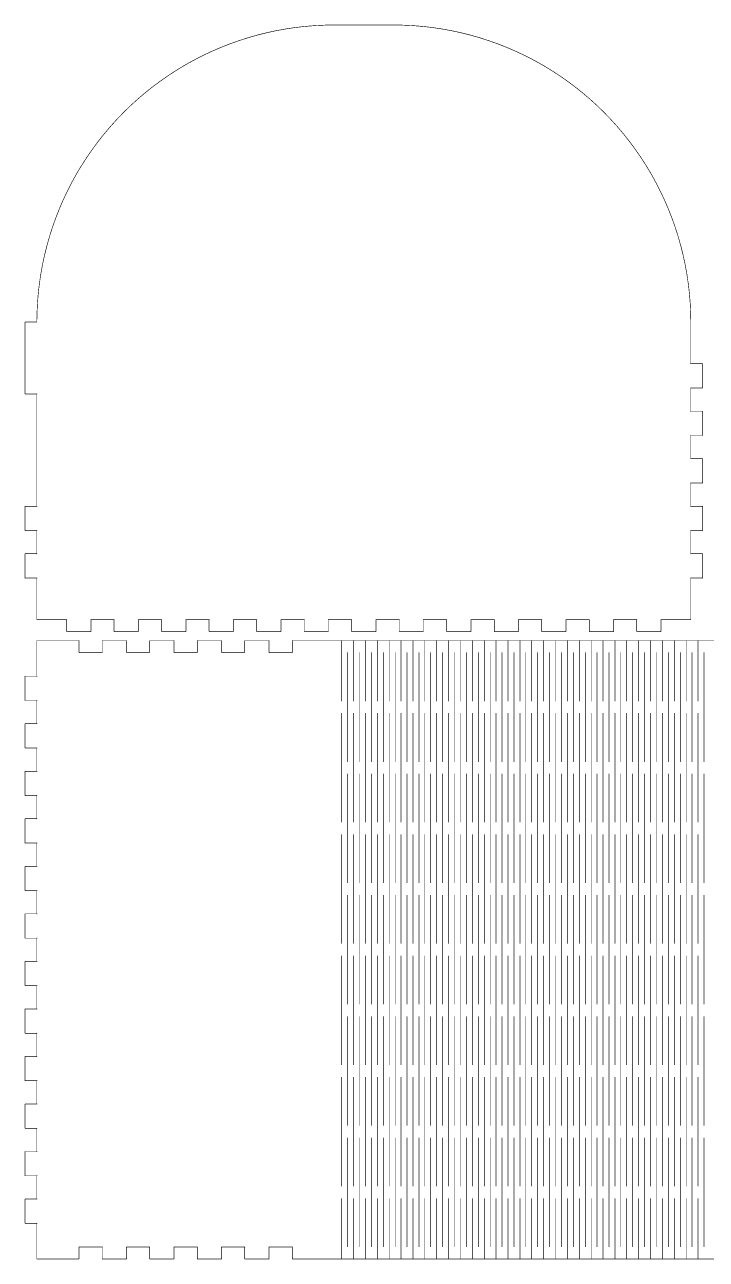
# Model space of a CAD drawing. Extents: x 10 to 727, y 10 to 426.
# Drawn here: x 9.9 to 239.4, y 10.9 to 426.5 of the extents above; entities that cross this region are included whole.
import ezdxf

# ---------------------------------------------------------------- set-up
doc = ezdxf.new("R2010")
doc.units = 0
doc.layers.get('0').update_dxf_attribs({"linetype": 'CONTINUOUS'})

msp = doc.modelspace()

# ---------------------------------------------------------------- linework, layer by layer
at = {"color": 0, "const_width": 0.2}
msp.add_lwpolyline([(14.1001, 226.199), (23.9999, 226.199), (24.0096, 226.199), (24.0412, 226.215), (24.0371, 226.238), (24.0137, 226.242), (23.9999, 226.211), (23.9999, 226.199), (23.9999, 222.3), (23.9999, 222.283), (24.0289, 222.229), (24.0826, 222.2), (24.1005, 222.2), (32.1, 222.2), (32.1166, 222.2), (32.1703, 222.229), (32.2006, 222.283), (32.2006, 222.3), (32.2006, 226.199), (32.2006, 226.211), (32.1855, 226.242), (32.162, 226.238), (32.1579, 226.215), (32.1896, 226.199), (32.2006, 226.199), (40.0004, 226.199), (40.0099, 226.199), (40.0417, 226.215), (40.0375, 226.238), (40.0142, 226.242), (40.0004, 226.211), (40.0004, 226.199), (40.0004, 222.3), (40.0004, 222.283), (40.0293, 222.229), (40.0816, 222.2), (40.0995, 222.2), (48.1005, 222.2), (48.1171, 222.2), (48.1707, 222.229), (48.1997, 222.283), (48.1997, 222.3), (48.1997, 226.199), (48.1997, 226.211), (48.1845, 226.242), (48.1623, 226.238), (48.157, 226.215), (48.1887, 226.199), (48.1997, 226.199), (55.9992, 226.199), (56.0091, 226.199), (56.0405, 226.215), (56.0366, 226.238), (56.013, 226.242), (55.9992, 226.211), (55.9992, 226.199), (55.9992, 222.3), (55.9992, 222.283), (56.0282, 222.229), (56.0821, 222.2), (56.0998, 222.2), (64.0994, 222.2), (64.116, 222.2), (64.1696, 222.229), (64.1999, 222.283), (64.1999, 222.3), (64.1999, 226.199), (64.1999, 226.211), (64.1847, 226.242), (64.1615, 226.238), (64.1572, 226.215), (64.189, 226.199), (64.1999, 226.199), (71.9998, 226.199), (72.0094, 226.199), (72.0411, 226.215), (72.0369, 226.238), (72.0136, 226.242), (71.9998, 226.211), (71.9998, 226.199), (71.9998, 222.3), (71.9998, 222.283), (72.0288, 222.229), (72.0824, 222.2), (72.1004, 222.2), (80.1, 222.2), (80.1165, 222.2), (80.1702, 222.229), (80.2005, 222.283), (80.2005, 222.3), (80.2005, 226.199), (80.2005, 226.211), (80.1853, 226.242), (80.1617, 226.238), (80.1578, 226.215), (80.1896, 226.199), (80.2005, 226.199), (88.0001, 226.199), (88.0099, 226.199), (88.0413, 226.215), (88.0375, 226.238), (88.0138, 226.242), (88.0001, 226.211), (88.0001, 226.199), (88.0001, 222.3), (88.0001, 222.283), (88.029, 222.229), (88.0816, 222.2), (88.0992, 222.2), (96.1002, 222.2), (96.1168, 222.2), (96.1704, 222.229), (96.1993, 222.283), (96.1993, 222.3), (96.1993, 226.199), (96.1993, 226.211), (96.1842, 226.242), (96.1623, 226.238), (96.1566, 226.215), (96.1884, 226.199), (96.1993, 226.199), (104.001, 226.199), (104.01, 226.199), (104.042, 226.215), (104.038, 226.238), (104.014, 226.242), (104.001, 226.211), (104.001, 226.199), (104.001, 222.3), (104.001, 222.283), (104.03, 222.229), (104.082, 222.2), (104.1, 222.2), (112.101, 222.2), (112.117, 222.2), (112.171, 222.229), (112.2, 222.283), (112.2, 222.3), (112.2, 226.199), (112.2, 226.211), (112.185, 226.242), (112.163, 226.238), (112.157, 226.215), (112.189, 226.199), (112.2, 226.199), (119.999, 226.199), (120.009, 226.199), (120.041, 226.215), (120.037, 226.238), (120.013, 226.242), (119.999, 226.211), (119.999, 226.199), (119.999, 222.3), (119.999, 222.283), (120.028, 222.229), (120.082, 222.2), (120.1, 222.2), (128.1, 222.2), (128.116, 222.2), (128.17, 222.229), (128.2, 222.283), (128.2, 222.3), (128.2, 226.199), (128.2, 226.211), (128.185, 226.242), (128.162, 226.238), (128.157, 226.215), (128.189, 226.199), (128.2, 226.199), (136, 226.199), (136.01, 226.199), (136.041, 226.215), (136.037, 226.238), (136.014, 226.242), (136, 226.211), (136, 226.199), (136, 222.3), (136, 222.283), (136.029, 222.229), (136.083, 222.2), (136.101, 222.2), (144.1, 222.2), (144.117, 222.2), (144.17, 222.229), (144.201, 222.283), (144.201, 222.3), (144.201, 226.199), (144.201, 226.211), (144.186, 226.242), (144.162, 226.238), (144.158, 226.215), (144.19, 226.199), (144.201, 226.199), (152, 226.199), (152.01, 226.199), (152.042, 226.215), (152.038, 226.238), (152.014, 226.242), (152, 226.211), (152, 226.199), (152, 222.3), (152, 222.283), (152.029, 222.229), (152.082, 222.2), (152.099, 222.2), (160.1, 222.2), (160.117, 222.2), (160.171, 222.229), (160.2, 222.283), (160.2, 222.3), (160.2, 226.199), (160.2, 226.211), (160.184, 226.242), (160.163, 226.238), (160.157, 226.215), (160.189, 226.199), (160.2, 226.199), (167.999, 226.199), (168.009, 226.199), (168.041, 226.215), (168.037, 226.238), (168.013, 226.242), (167.999, 226.211), (167.999, 226.199), (167.999, 222.3), (167.999, 222.283), (168.028, 222.229), (168.082, 222.2), (168.1, 222.2), (176.1, 222.2), (176.116, 222.2), (176.17, 222.229), (176.2, 222.283), (176.2, 222.3), (176.2, 226.199), (176.2, 226.211), (176.185, 226.242), (176.161, 226.238), (176.157, 226.215), (176.189, 226.199), (176.2, 226.199), (184, 226.199), (184.01, 226.199), (184.041, 226.215), (184.037, 226.238), (184.013, 226.242), (184, 226.211), (184, 226.199), (184, 222.3), (184, 222.283), (184.029, 222.229), (184.083, 222.2), (184.1, 222.2), (192.1, 222.2), (192.116, 222.2), (192.17, 222.229), (192.2, 222.283), (192.2, 222.3), (192.2, 226.199), (192.2, 226.211), (192.185, 226.242), (192.162, 226.238), (192.158, 226.215), (192.189, 226.199), (192.2, 226.199), (200, 226.199), (200.01, 226.199), (200.042, 226.215), (200.037, 226.238), (200.014, 226.242), (200, 226.211), (200, 226.199), (200, 222.3), (200, 222.283), (200.029, 222.229), (200.083, 222.2), (200.101, 222.2), (208.1, 222.2), (208.117, 222.2), (208.171, 222.229), (208.2, 222.283), (208.2, 222.3), (208.2, 226.199), (208.2, 226.211), (208.184, 226.242), (208.162, 226.238), (208.157, 226.215), (208.189, 226.199), (208.2, 226.199), (215.999, 226.199), (216.009, 226.199), (216.04, 226.215), (216.037, 226.238), (216.013, 226.242), (215.999, 226.211), (215.999, 226.199), (215.999, 222.3), (215.999, 222.283), (216.028, 222.229), (216.082, 222.2), (216.1, 222.2), (224.099, 222.2), (224.116, 222.2), (224.169, 222.229), (224.2, 222.283), (224.2, 222.3), (224.2, 226.199), (224.2, 226.211), (224.185, 226.242), (224.161, 226.238), (224.157, 226.215), (224.189, 226.199), (224.2, 226.199), (234.1, 226.199), (234.116, 226.199), (234.17, 226.23), (234.2, 226.284), (234.2, 226.3), (234.2, 240.2), (234.2, 240.211), (234.185, 240.243), (234.162, 240.237), (234.158, 240.216), (234.189, 240.2), (234.2, 240.2), (238.1, 240.2), (238.117, 240.2), (238.171, 240.229), (238.201, 240.283), (238.201, 240.3), (238.201, 248.301), (238.201, 248.319), (238.171, 248.371), (238.117, 248.4), (238.1, 248.4), (234.2, 248.4), (234.189, 248.4), (234.158, 248.386), (234.162, 248.363), (234.185, 248.358), (234.2, 248.39), (234.2, 248.4), (234.2, 256.199), (234.2, 256.211), (234.185, 256.242), (234.162, 256.238), (234.158, 256.214), (234.189, 256.199), (234.2, 256.199), (238.1, 256.199), (238.117, 256.199), (238.171, 256.23), (238.201, 256.284), (238.201, 256.3), (238.201, 264.299), (238.201, 264.317), (238.171, 264.371), (238.117, 264.4), (238.1, 264.4), (234.2, 264.4), (234.189, 264.4), (234.158, 264.386), (234.162, 264.363), (234.185, 264.359), (234.2, 264.39), (234.2, 264.4), (234.2, 272.2), (234.2, 272.211), (234.185, 272.242), (234.162, 272.238), (234.158, 272.215), (234.189, 272.2), (234.2, 272.2), (238.1, 272.2), (238.117, 272.2), (238.171, 272.23), (238.201, 272.284), (238.201, 272.3), (238.201, 280.3), (238.201, 280.318), (238.171, 280.372), (238.117, 280.4), (238.1, 280.4), (234.2, 280.4), (234.189, 280.4), (234.158, 280.387), (234.162, 280.363), (234.185, 280.359), (234.2, 280.391), (234.2, 280.4), (234.2, 288.2), (234.2, 288.211), (234.185, 288.243), (234.162, 288.237), (234.158, 288.215), (234.189, 288.2), (234.2, 288.2), (238.1, 288.2), (238.117, 288.2), (238.171, 288.229), (238.201, 288.283), (238.201, 288.3), (238.201, 296.3), (238.201, 296.318), (238.171, 296.37), (238.117, 296.4), (238.1, 296.4), (234.2, 296.4), (234.189, 296.4), (234.158, 296.386), (234.162, 296.362), (234.185, 296.358), (234.2, 296.39), (234.2, 296.4), (234.2, 304.201), (234.2, 304.212), (234.185, 304.243), (234.162, 304.238), (234.158, 304.216), (234.189, 304.201), (234.2, 304.201), (238.1, 304.201), (238.117, 304.201), (238.171, 304.23), (238.201, 304.283), (238.201, 304.3), (238.201, 312.301), (238.201, 312.319), (238.171, 312.371), (238.117, 312.4), (238.1, 312.4), (234.2, 312.4), (234.189, 312.4), (234.158, 312.386), (234.162, 312.363), (234.185, 312.359), (234.2, 312.39), (234.2, 312.4), (234.2, 326.3), (234.2, 327.123), (234.145, 329.591), (233.984, 332.872), (233.715, 336.141), (233.339, 339.394), (232.858, 342.63), (232.272, 345.846), (231.582, 349.04), (230.788, 352.209), (229.891, 355.35), (228.892, 358.461), (227.792, 361.541), (226.591, 364.582), (225.288, 367.587), (223.887, 370.551), (222.387, 373.475), (221.2, 375.638), (220.789, 376.35), (220.377, 377.063), (219.096, 379.173), (217.315, 381.935), (215.448, 384.63), (213.497, 387.262), (211.463, 389.823), (209.348, 392.314), (207.152, 394.734), (204.881, 397.083), (202.533, 399.355), (200.113, 401.549), (197.62, 403.666), (195.059, 405.698), (192.428, 407.649), (189.732, 409.519), (186.972, 411.297), (184.861, 412.581), (184.15, 412.99), (183.437, 413.403), (181.273, 414.588), (178.35, 416.087), (175.386, 417.491), (172.38, 418.793), (169.338, 419.993), (166.259, 421.093), (163.147, 422.092), (160.007, 422.991), (156.839, 423.785), (153.644, 424.473), (150.428, 425.058), (147.192, 425.542), (143.939, 425.916), (140.67, 426.184), (137.389, 426.346), (134.921, 426.399), (134.1, 426.399), (114.1, 426.399), (113.278, 426.399), (110.809, 426.346), (107.528, 426.184), (104.26, 425.916), (101.006, 425.542), (97.7706, 425.058), (94.554, 424.473), (91.3599, 423.785), (88.1916, 422.991), (85.0512, 422.092), (81.9397, 421.093), (78.861, 419.993), (75.8183, 418.793), (72.8126, 417.491), (69.8486, 416.087), (66.9258, 414.588), (64.7608, 413.403), (64.05, 412.99), (63.3374, 412.581), (61.2263, 411.297), (58.4659, 409.519), (55.7706, 407.649), (53.14, 405.698), (50.5781, 403.666), (48.0868, 401.549), (45.6653, 399.355), (43.3186, 397.083), (41.0464, 394.734), (38.8525, 392.314), (36.7358, 389.823), (34.7018, 387.262), (32.7504, 384.63), (30.8832, 381.935), (29.1028, 379.173), (27.8212, 377.063), (27.4106, 376.35), (26.9985, 375.638), (25.812, 373.475), (24.3114, 370.551), (22.9099, 367.587), (21.6076, 364.582), (20.406, 361.541), (19.3063, 358.461), (18.3072, 355.35), (17.4101, 352.209), (16.6164, 349.04), (15.926, 345.846), (15.3403, 342.63), (14.8594, 339.394), (14.4832, 336.141), (14.2145, 332.872), (14.0532, 329.591), (13.9995, 327.123), (13.9995, 326.3), (13.9995, 326.318), (14.0284, 326.371), (14.0822, 326.4), (14.1001, 326.4), (10.0996, 326.4), (10.0817, 326.4), (10.0294, 326.371), (10.0004, 326.318), (10.0004, 326.3), (10.0004, 302.3), (10.0004, 302.284), (10.0294, 302.23), (10.0817, 302.2), (10.0996, 302.2), (13.9995, 302.2), (14.0091, 302.2), (14.0408, 302.215), (14.0367, 302.238), (14.0133, 302.242), (13.9995, 302.211), (13.9995, 302.2), (13.9995, 278.3), (13.9995, 264.4), (13.9995, 264.39), (14.0133, 264.359), (14.0367, 264.363), (14.0408, 264.386), (14.0091, 264.4), (13.9995, 264.4), (10.0996, 264.4), (10.0817, 264.4), (10.0294, 264.371), (10.0004, 264.317), (10.0004, 264.299), (10.0004, 256.3), (10.0004, 256.284), (10.0294, 256.23), (10.0817, 256.199), (10.0996, 256.199), (13.9995, 256.199), (14.0091, 256.199), (14.0408, 256.214), (14.0367, 256.238), (14.0133, 256.242), (13.9995, 256.211), (13.9995, 256.199), (13.9995, 248.4), (13.9995, 248.39), (14.0133, 248.358), (14.0367, 248.363), (14.0408, 248.386), (14.0091, 248.4), (13.9995, 248.4), (10.0996, 248.4), (10.0817, 248.4), (10.0294, 248.371), (10.0004, 248.319), (10.0004, 248.301), (10.0004, 240.3), (10.0004, 240.283), (10.0294, 240.229), (10.0817, 240.2), (10.0996, 240.2), (13.9995, 240.2), (14.0091, 240.2), (14.0408, 240.216), (14.0367, 240.237), (14.0133, 240.243), (13.9995, 240.211), (13.9995, 240.2), (13.9995, 226.3), (13.9995, 226.284), (14.0284, 226.23), (14.0822, 226.199), (14.1001, 226.199)], close=True, dxfattribs=at)
for points in [[(271.18, 219.2), (114.1, 219.2), (100.099, 219.2), (100.081, 219.2), (100.029, 219.171), (100, 219.118), (100, 219.1), (100, 215.2), (100, 215.19), (100.014, 215.158), (100.037, 215.163), (100.041, 215.186), (100.01, 215.2), (100, 215.2), (92.2002, 215.2), (92.1893, 215.2), (92.1576, 215.186), (92.1618, 215.163), (92.1854, 215.158), (92.2002, 215.19), (92.2002, 215.2), (92.2002, 219.1), (92.2002, 219.118), (92.1702, 219.171), (92.1163, 219.2), (92.0997, 219.2), (84.1005, 219.2), (84.0825, 219.2), (84.0285, 219.171), (83.9996, 219.118), (83.9996, 219.1), (83.9996, 215.2), (83.9996, 215.19), (84.0133, 215.158), (84.037, 215.163), (84.0412, 215.186), (84.0094, 215.2), (83.9996, 215.2), (76.2, 215.2), (76.1891, 215.2), (76.1573, 215.186), (76.163, 215.163), (76.1848, 215.158), (76.2, 215.19), (76.2, 215.2), (76.2, 219.1), (76.2, 219.118), (76.1697, 219.171), (76.1175, 219.2), (76.1009, 219.2), (68.0999, 219.2), (68.0819, 219.2), (68.0297, 219.171), (68.0007, 219.118), (68.0007, 219.1), (68.0007, 215.2), (68.0007, 215.19), (68.0145, 215.158), (68.0378, 215.163), (68.042, 215.186), (68.0103, 215.2), (68.0007, 215.2), (60.1998, 215.2), (60.1885, 215.2), (60.1567, 215.186), (60.1624, 215.163), (60.1846, 215.158), (60.1998, 215.19), (60.1998, 215.2), (60.1998, 219.1), (60.1998, 219.118), (60.1708, 219.171), (60.1169, 219.2), (60.1003, 219.2), (52.0996, 219.2), (52.0816, 219.2), (52.0291, 219.171), (52.0001, 219.118), (52.0001, 219.1), (52.0001, 215.2), (52.0001, 215.19), (52.0139, 215.158), (52.0375, 215.163), (52.0418, 215.186), (52.01, 215.2), (52.0001, 215.2), (44.1992, 215.2), (44.1882, 215.2), (44.1565, 215.186), (44.1621, 215.163), (44.184, 215.158), (44.1992, 215.19), (44.1992, 215.2), (44.1992, 219.1), (44.1992, 219.118), (44.1702, 219.171), (44.1166, 219.2), (44.1, 219.2), (36.1005, 219.2), (36.0825, 219.2), (36.0288, 219.171), (35.9999, 219.118), (35.9999, 219.1), (35.9999, 215.2), (35.9999, 215.19), (36.0137, 215.158), (36.037, 215.163), (36.0412, 215.186), (36.0094, 215.2), (35.9999, 215.2), (28.2002, 215.2), (28.1892, 215.2), (28.1575, 215.186), (28.1616, 215.163), (28.185, 215.158), (28.2002, 215.19), (28.2002, 215.2), (28.2002, 219.1), (28.2002, 219.118), (28.1699, 219.171), (28.1161, 219.2), (28.0996, 219.2), (14.1001, 219.2), (14.0822, 219.2), (14.0284, 219.171), (13.9995, 219.118), (13.9995, 219.1), (13.9995, 215.099), (13.9995, 207.201), (13.9995, 207.191), (14.0133, 207.159), (14.0367, 207.163), (14.0408, 207.187), (14.0091, 207.201), (13.9995, 207.201), (10.0996, 207.201), (10.0817, 207.201), (10.0294, 207.172), (10.0004, 207.118), (10.0004, 207.1), (10.0004, 199.1), (10.0004, 199.084), (10.0294, 199.03), (10.0817, 199), (10.0996, 199), (13.9995, 199), (14.0091, 199), (14.0408, 199.015), (14.0367, 199.038), (14.0133, 199.043), (13.9995, 199.011), (13.9995, 199), (13.9995, 191.2), (13.9995, 191.19), (14.0133, 191.159), (14.0367, 191.163), (14.0408, 191.186), (14.0091, 191.2), (13.9995, 191.2), (10.0996, 191.2), (10.0817, 191.2), (10.0294, 191.171), (10.0004, 191.117), (10.0004, 191.099), (10.0004, 183.1), (10.0004, 183.084), (10.0294, 183.03), (10.0817, 182.999), (10.0996, 182.999), (13.9995, 182.999), (14.0091, 182.999), (14.0408, 183.014), (14.0367, 183.038), (14.0133, 183.042), (13.9995, 183.011), (13.9995, 182.999), (13.9995, 175.2), (13.9995, 175.19), (14.0133, 175.158), (14.0367, 175.162), (14.0408, 175.186), (14.0091, 175.2), (13.9995, 175.2), (10.0996, 175.2), (10.0817, 175.2), (10.0294, 175.171), (10.0004, 175.118), (10.0004, 175.101), (10.0004, 167.1), (10.0004, 167.083), (10.0294, 167.029), (10.0817, 167), (10.0996, 167), (13.9995, 167), (14.0091, 167), (14.0408, 167.016), (14.0367, 167.037), (14.0133, 167.043), (13.9995, 167.011), (13.9995, 167), (13.9995, 159.201), (13.9995, 159.191), (14.0133, 159.159), (14.0367, 159.163), (14.0408, 159.187), (14.0091, 159.201), (13.9995, 159.201), (10.0996, 159.201), (10.0817, 159.201), (10.0294, 159.172), (10.0004, 159.118), (10.0004, 159.1), (10.0004, 151.1), (10.0004, 151.084), (10.0294, 151.03), (10.0817, 151), (10.0996, 151), (13.9995, 151), (14.0091, 151), (14.0408, 151.015), (14.0367, 151.039), (14.0133, 151.043), (13.9995, 151.011), (13.9995, 151), (13.9995, 143.2), (13.9995, 143.191), (14.0133, 143.159), (14.0367, 143.163), (14.0408, 143.187), (14.0091, 143.2), (13.9995, 143.2), (10.0996, 143.2), (10.0817, 143.2), (10.0294, 143.171), (10.0004, 143.118), (10.0004, 143.1), (10.0004, 135.1), (10.0004, 135.084), (10.0294, 135.03), (10.0817, 135), (10.0996, 135), (13.9995, 135), (14.0091, 135), (14.0408, 135.015), (14.0367, 135.038), (14.0133, 135.042), (13.9995, 135.011), (13.9995, 135), (13.9995, 127.2), (13.9995, 127.19), (14.0133, 127.158), (14.0367, 127.163), (14.0408, 127.186), (14.0091, 127.2), (13.9995, 127.2), (10.0996, 127.2), (10.0817, 127.2), (10.0294, 127.171), (10.0004, 127.117), (10.0004, 127.099), (10.0004, 119.1), (10.0004, 119.083), (10.0294, 119.029), (10.0817, 119), (10.0996, 119), (13.9995, 119), (14.0091, 119), (14.0408, 119.016), (14.0367, 119.038), (14.0133, 119.043), (13.9995, 119.011), (13.9995, 119), (13.9995, 111.201), (13.9995, 111.191), (14.0133, 111.16), (14.0367, 111.163), (14.0408, 111.187), (14.0091, 111.201), (13.9995, 111.201), (10.0996, 111.201), (10.0817, 111.201), (10.0294, 111.172), (10.0004, 111.118), (10.0004, 111.1), (10.0004, 103.101), (10.0004, 103.084), (10.0294, 103.031), (10.0817, 103), (10.0996, 103), (13.9995, 103), (14.0091, 103), (14.0408, 103.015), (14.0367, 103.039), (14.0133, 103.043), (13.9995, 103.011), (13.9995, 103), (13.9995, 95.2003), (13.9995, 95.1907), (14.0133, 95.159), (14.0367, 95.1632), (14.0408, 95.1865), (14.0091, 95.2003), (13.9995, 95.2003), (10.0996, 95.2003), (10.0817, 95.2003), (10.0294, 95.1713), (10.0004, 95.1177), (10.0004, 95.0997), (10.0004, 87.1001), (10.0004, 87.0839), (10.0294, 87.0299), (10.0817, 86.9996), (10.0996, 86.9996), (13.9995, 86.9996), (14.0091, 86.9996), (14.0408, 87.0148), (14.0367, 87.0384), (14.0133, 87.0423), (13.9995, 87.0109), (13.9995, 86.9996), (13.9995, 79.2), (13.9995, 79.1905), (14.0133, 79.1587), (14.0367, 79.1626), (14.0408, 79.1863), (14.0091, 79.2), (13.9995, 79.2), (10.0996, 79.2), (10.0817, 79.2), (10.0294, 79.1711), (10.0004, 79.1175), (10.0004, 79.0995), (10.0004, 71.0999), (10.0004, 71.0833), (10.0294, 71.0297), (10.0817, 71.0008), (10.0996, 71.0008), (13.9995, 71.0008), (14.0091, 71.0008), (14.0408, 71.0159), (14.0367, 71.0378), (14.0133, 71.0434), (13.9995, 71.0117), (13.9995, 71.0008), (13.9995, 63.1994), (13.9995, 63.1899), (14.0133, 63.1582), (14.0367, 63.1624), (14.0408, 63.1857), (14.0091, 63.1994), (13.9995, 63.1994), (10.0996, 63.1994), (10.0817, 63.1994), (10.0294, 63.1705), (10.0004, 63.1183), (10.0004, 63.1003), (10.0004, 55.0997), (10.0004, 55.0831), (10.0294, 55.0291), (10.0817, 55.0002), (10.0996, 55.0002), (13.9995, 55.0002), (14.0091, 55.0002), (14.0408, 55.0153), (14.0367, 55.0376), (14.0133, 55.0429), (13.9995, 55.0115), (13.9995, 55.0002), (13.9995, 47.2006), (13.9995, 47.1911), (14.0133, 47.1593), (14.0367, 47.1632), (14.0408, 47.1868), (14.0091, 47.2006), (13.9995, 47.2006), (10.0996, 47.2006), (10.0817, 47.2006), (10.0294, 47.1717), (10.0004, 47.1181), (10.0004, 47.1001), (10.0004, 39.1005), (10.0004, 39.0839), (10.0294, 39.0303), (10.0817, 38.9999), (10.0996, 38.9999), (13.9995, 38.9999), (14.0091, 38.9999), (14.0408, 39.0151), (14.0367, 39.0384), (14.0133, 39.0426), (13.9995, 39.0109), (13.9995, 38.9999), (13.9995, 31.2002), (13.9995, 31.1905), (14.0133, 31.1588), (14.0367, 31.1629), (14.0408, 31.1864), (14.0091, 31.2002), (13.9995, 31.2002), (10.0996, 31.2002), (10.0817, 31.2002), (10.0294, 31.1712), (10.0004, 31.1175), (10.0004, 31.0996), (10.0004, 23.1001), (10.0004, 23.0835), (10.0294, 23.0298), (10.0817, 22.9995), (10.0996, 22.9995), (13.9995, 22.9995), (14.0091, 22.9995), (14.0408, 23.0146), (14.0367, 23.038), (14.0133, 23.0422), (13.9995, 23.0105), (13.9995, 22.9995), (13.9995, 15.1005), (13.9995, 11.1001), (13.9995, 11.0836), (14.0284, 11.0298), (14.0822, 10.9995), (14.1001, 10.9995), (14.1001, 10.9995), (28.0996, 10.9995), (28.1161, 10.9995), (28.1699, 11.0298), (28.2002, 11.0836), (28.2002, 11.1001), (28.2002, 14.9999), (28.2002, 15.011), (28.185, 15.0427), (28.1616, 15.0385), (28.1575, 15.0151), (28.1892, 14.9999), (28.2002, 14.9999), (35.9999, 14.9999), (36.0094, 14.9999), (36.0412, 15.0151), (36.037, 15.0385), (36.0137, 15.0427), (35.9999, 15.011), (35.9999, 14.9999), (35.9999, 11.1001), (35.9999, 11.0836), (36.0288, 11.0298), (36.0825, 10.9995), (36.1005, 10.9995), (44.1, 10.9995), (44.1166, 10.9995), (44.1702, 11.0298), (44.1992, 11.0836), (44.1992, 11.1001), (44.1992, 14.9999), (44.1992, 15.011), (44.184, 15.0427), (44.1621, 15.0385), (44.1565, 15.0151), (44.1882, 14.9999), (44.1992, 14.9999), (52.0001, 14.9999), (52.01, 14.9999), (52.0418, 15.0151), (52.0375, 15.0385), (52.0139, 15.0427), (52.0001, 15.011), (52.0001, 14.9999), (52.0001, 11.1001), (52.0001, 11.0836), (52.0291, 11.0298), (52.0816, 10.9995), (52.0996, 10.9995), (60.1003, 10.9995), (60.1169, 10.9995), (60.1708, 11.0298), (60.1998, 11.0836), (60.1998, 11.1001), (60.1998, 14.9999), (60.1998, 15.011), (60.1846, 15.0427), (60.1624, 15.0385), (60.1567, 15.0151), (60.1885, 14.9999), (60.1998, 14.9999), (68.0007, 14.9999), (68.0103, 14.9999), (68.042, 15.0151), (68.0378, 15.0385), (68.0145, 15.0427), (68.0007, 15.011), (68.0007, 14.9999), (68.0007, 11.1001), (68.0007, 11.0836), (68.0297, 11.0298), (68.0819, 10.9995), (68.0999, 10.9995), (76.1009, 10.9995), (76.1175, 10.9995), (76.1697, 11.0298), (76.2, 11.0836), (76.2, 11.1001), (76.2, 14.9999), (76.2, 15.011), (76.1848, 15.0427), (76.163, 15.0385), (76.1573, 15.0151), (76.1891, 14.9999), (76.2, 14.9999), (83.9996, 14.9999), (84.0094, 14.9999), (84.0412, 15.0151), (84.037, 15.0385), (84.0133, 15.0427), (83.9996, 15.011), (83.9996, 14.9999), (83.9996, 11.1001), (83.9996, 11.0836), (84.0285, 11.0298), (84.0825, 10.9995), (84.1005, 10.9995), (92.0997, 10.9995), (92.1163, 10.9995), (92.1702, 11.0298), (92.2002, 11.0836), (92.2002, 11.1001), (92.2002, 14.9999), (92.2002, 15.011), (92.1854, 15.0427), (92.1618, 15.0385), (92.1576, 15.0151), (92.1893, 14.9999), (92.2002, 14.9999), (100, 14.9999), (100.01, 14.9999), (100.041, 15.0151), (100.037, 15.0385), (100.014, 15.0427), (100, 15.011), (100, 14.9999), (100, 11.1001), (100, 11.0836), (100.029, 11.0298), (100.081, 10.9995), (100.099, 10.9995), (114.1, 10.9995), (271.18, 10.9995)], [(116.64, 198.781), (116.64, 219.2)], [(120.64, 198.781), (120.64, 219.2)], [(124.64, 198.781), (124.64, 219.2)], [(128.64, 198.781), (128.64, 219.2)], [(132.64, 198.781), (132.64, 219.2)], [(136.639, 198.781), (136.639, 219.2)], [(140.64, 198.781), (140.64, 219.2)], [(144.64, 198.781), (144.64, 219.2)], [(148.639, 198.781), (148.639, 219.2)], [(152.64, 198.781), (152.64, 219.2)], [(156.64, 198.781), (156.64, 219.2)], [(160.639, 198.781), (160.639, 219.2)], [(164.64, 198.781), (164.64, 219.2)], [(168.64, 198.781), (168.64, 219.2)], [(172.639, 198.781), (172.639, 219.2)], [(176.64, 198.781), (176.64, 219.2)], [(180.64, 198.781), (180.64, 219.2)], [(184.639, 198.781), (184.639, 219.2)], [(188.64, 198.781), (188.64, 219.2)], [(192.64, 198.781), (192.64, 219.2)], [(196.639, 198.781), (196.639, 219.2)], [(200.64, 198.781), (200.64, 219.2)], [(204.64, 198.781), (204.64, 219.2)], [(208.641, 198.781), (208.641, 219.2)], [(212.64, 198.781), (212.64, 219.2)], [(216.64, 198.781), (216.64, 219.2)], [(220.641, 198.781), (220.641, 219.2)], [(224.639, 198.781), (224.639, 219.2)], [(228.64, 198.781), (228.64, 219.2)], [(232.639, 198.781), (232.639, 219.2)], [(236.639, 198.781), (236.639, 219.2)], [(118.64, 215.2), (118.64, 178.36)], [(122.64, 215.2), (122.64, 178.36)], [(126.64, 215.2), (126.64, 178.36)], [(130.639, 215.2), (130.639, 178.36)], [(134.64, 215.2), (134.64, 178.36)], [(138.64, 215.2), (138.64, 178.36)], [(142.639, 215.2), (142.639, 178.36)], [(146.64, 215.2), (146.64, 178.36)], [(150.64, 215.2), (150.64, 178.36)], [(154.639, 215.2), (154.639, 178.36)], [(158.64, 215.2), (158.64, 178.36)], [(162.64, 215.2), (162.64, 178.36)], [(166.639, 215.2), (166.639, 178.36)], [(170.64, 215.2), (170.64, 178.36)], [(174.64, 215.2), (174.64, 178.36)], [(178.641, 215.2), (178.641, 178.36)], [(182.64, 215.2), (182.64, 178.36)], [(186.64, 215.2), (186.64, 178.36)], [(190.639, 215.2), (190.639, 178.36)], [(194.639, 215.2), (194.639, 178.36)], [(198.64, 215.2), (198.64, 178.36)], [(202.639, 215.2), (202.639, 178.36)], [(206.64, 215.2), (206.64, 178.36)], [(210.64, 215.2), (210.64, 178.36)], [(214.641, 215.2), (214.641, 178.36)], [(218.64, 215.2), (218.64, 178.36)], [(222.64, 215.2), (222.64, 178.36)], [(226.64, 215.2), (226.64, 178.36)], [(230.639, 215.2), (230.639, 178.36)], [(234.64, 215.2), (234.64, 178.36)], [(238.64, 215.2), (238.64, 178.36)], [(116.64, 157.94), (116.64, 194.78)], [(120.64, 157.94), (120.64, 194.78)], [(124.64, 157.94), (124.64, 194.78)], [(128.64, 157.94), (128.64, 194.78)], [(132.64, 157.94), (132.64, 194.78)], [(136.639, 157.94), (136.639, 194.78)], [(140.64, 157.94), (140.64, 194.78)], [(144.64, 157.94), (144.64, 194.78)], [(148.639, 157.94), (148.639, 194.78)], [(152.64, 157.94), (152.64, 194.78)], [(156.64, 157.94), (156.64, 194.78)], [(160.639, 157.94), (160.639, 194.78)], [(164.64, 157.94), (164.64, 194.78)], [(168.64, 157.94), (168.64, 194.78)], [(172.639, 157.94), (172.639, 194.78)], [(176.64, 157.94), (176.64, 194.78)], [(180.64, 157.94), (180.64, 194.78)], [(184.639, 157.94), (184.639, 194.78)], [(188.64, 157.94), (188.64, 194.78)], [(192.64, 157.94), (192.64, 194.78)], [(196.639, 157.94), (196.639, 194.78)], [(200.64, 157.94), (200.64, 194.78)], [(204.64, 157.94), (204.64, 194.78)], [(208.641, 157.94), (208.641, 194.78)], [(212.64, 157.94), (212.64, 194.78)], [(216.64, 157.94), (216.64, 194.78)], [(220.641, 157.94), (220.641, 194.78)], [(224.639, 157.94), (224.639, 194.78)], [(228.64, 157.94), (228.64, 194.78)], [(232.639, 157.94), (232.639, 194.78)], [(236.639, 157.94), (236.639, 194.78)], [(118.64, 174.36), (118.64, 137.52)], [(122.64, 174.36), (122.64, 137.52)], [(126.64, 174.36), (126.64, 137.52)], [(130.639, 174.36), (130.639, 137.52)], [(134.64, 174.36), (134.64, 137.52)], [(138.64, 174.36), (138.64, 137.52)], [(142.639, 174.36), (142.639, 137.52)], [(146.64, 174.36), (146.64, 137.52)], [(150.64, 174.36), (150.64, 137.52)], [(154.639, 174.36), (154.639, 137.52)], [(158.64, 174.36), (158.64, 137.52)], [(162.64, 174.36), (162.64, 137.52)], [(166.639, 174.36), (166.639, 137.52)], [(170.64, 174.36), (170.64, 137.52)], [(174.64, 174.36), (174.64, 137.52)], [(178.641, 174.36), (178.641, 137.52)], [(182.64, 174.36), (182.64, 137.52)], [(186.64, 174.36), (186.64, 137.52)], [(190.639, 174.36), (190.639, 137.52)], [(194.639, 174.36), (194.639, 137.52)], [(198.64, 174.36), (198.64, 137.52)], [(202.639, 174.36), (202.639, 137.52)], [(206.64, 174.36), (206.64, 137.52)], [(210.64, 174.36), (210.64, 137.52)], [(214.641, 174.36), (214.641, 137.52)], [(218.64, 174.36), (218.64, 137.52)], [(222.64, 174.36), (222.64, 137.52)], [(226.64, 174.36), (226.64, 137.52)], [(230.639, 174.36), (230.639, 137.52)], [(234.64, 174.36), (234.64, 137.52)], [(238.64, 174.36), (238.64, 137.52)], [(116.64, 117.1), (116.64, 153.939)], [(120.64, 117.1), (120.64, 153.939)], [(124.64, 117.1), (124.64, 153.939)], [(128.64, 117.1), (128.64, 153.939)], [(132.64, 117.1), (132.64, 153.939)], [(136.639, 117.1), (136.639, 153.939)], [(140.64, 117.1), (140.64, 153.939)], [(144.64, 117.1), (144.64, 153.939)], [(148.639, 117.1), (148.639, 153.939)], [(152.64, 117.1), (152.64, 153.939)], [(156.64, 117.1), (156.64, 153.939)], [(160.639, 117.1), (160.639, 153.939)], [(164.64, 117.1), (164.64, 153.939)], [(168.64, 117.1), (168.64, 153.939)], [(172.639, 117.1), (172.639, 153.939)], [(176.64, 117.1), (176.64, 153.939)], [(180.64, 117.1), (180.64, 153.939)], [(184.639, 117.1), (184.639, 153.939)], [(188.64, 117.1), (188.64, 153.939)], [(192.64, 117.1), (192.64, 153.939)], [(196.639, 117.1), (196.639, 153.939)], [(200.64, 117.1), (200.64, 153.939)], [(204.64, 117.1), (204.64, 153.939)], [(208.641, 117.1), (208.641, 153.939)], [(212.64, 117.1), (212.64, 153.939)], [(216.64, 117.1), (216.64, 153.939)], [(220.641, 117.1), (220.641, 153.939)], [(224.639, 117.1), (224.639, 153.939)], [(228.64, 117.1), (228.64, 153.939)], [(232.639, 117.1), (232.639, 153.939)], [(236.639, 117.1), (236.639, 153.939)], [(118.64, 133.519), (118.64, 96.6805)], [(122.64, 133.519), (122.64, 96.6805)], [(126.64, 133.519), (126.64, 96.6805)], [(130.639, 133.519), (130.639, 96.6805)], [(134.64, 133.519), (134.64, 96.6805)], [(138.64, 133.519), (138.64, 96.6805)], [(142.639, 133.519), (142.639, 96.6805)], [(146.64, 133.519), (146.64, 96.6805)], [(150.64, 133.519), (150.64, 96.6805)], [(154.639, 133.519), (154.639, 96.6805)], [(158.64, 133.519), (158.64, 96.6805)], [(162.64, 133.519), (162.64, 96.6805)], [(166.639, 133.519), (166.639, 96.6805)], [(170.64, 133.519), (170.64, 96.6805)], [(174.64, 133.519), (174.64, 96.6805)], [(178.641, 133.519), (178.641, 96.6805)], [(182.64, 133.519), (182.64, 96.6805)], [(186.64, 133.519), (186.64, 96.6805)], [(190.639, 133.519), (190.639, 96.6805)], [(194.639, 133.519), (194.639, 96.6805)], [(198.64, 133.519), (198.64, 96.6805)], [(202.639, 133.519), (202.639, 96.6805)], [(206.64, 133.519), (206.64, 96.6805)], [(210.64, 133.519), (210.64, 96.6805)], [(214.641, 133.519), (214.641, 96.6805)], [(218.64, 133.519), (218.64, 96.6805)], [(222.64, 133.519), (222.64, 96.6805)], [(226.64, 133.519), (226.64, 96.6805)], [(230.639, 133.519), (230.639, 96.6805)], [(234.64, 133.519), (234.64, 96.6805)], [(238.64, 133.519), (238.64, 96.6805)], [(116.64, 76.2607), (116.64, 113.1)], [(120.64, 76.2607), (120.64, 113.1)], [(124.64, 76.2607), (124.64, 113.1)], [(128.64, 76.2607), (128.64, 113.1)], [(132.64, 76.2607), (132.64, 113.1)], [(136.639, 76.2607), (136.639, 113.1)], [(140.64, 76.2607), (140.64, 113.1)], [(144.64, 76.2607), (144.64, 113.1)], [(148.639, 76.2607), (148.639, 113.1)], [(152.64, 76.2607), (152.64, 113.1)], [(156.64, 76.2607), (156.64, 113.1)], [(160.639, 76.2607), (160.639, 113.1)], [(164.64, 76.2607), (164.64, 113.1)], [(168.64, 76.2607), (168.64, 113.1)], [(172.639, 76.2607), (172.639, 113.1)], [(176.64, 76.2607), (176.64, 113.1)], [(180.64, 76.2607), (180.64, 113.1)], [(184.639, 76.2607), (184.639, 113.1)], [(188.64, 76.2607), (188.64, 113.1)], [(192.64, 76.2607), (192.64, 113.1)], [(196.639, 76.2607), (196.639, 113.1)], [(200.64, 76.2607), (200.64, 113.1)], [(204.64, 76.2607), (204.64, 113.1)], [(208.641, 76.2607), (208.641, 113.1)], [(212.64, 76.2607), (212.64, 113.1)], [(216.64, 76.2607), (216.64, 113.1)], [(220.641, 76.2607), (220.641, 113.1)], [(224.639, 76.2607), (224.639, 113.1)], [(228.64, 76.2607), (228.64, 113.1)], [(232.639, 76.2607), (232.639, 113.1)], [(236.639, 76.2607), (236.639, 113.1)], [(118.64, 92.68), (118.64, 55.8394)], [(122.64, 92.68), (122.64, 55.8394)], [(126.64, 92.68), (126.64, 55.8394)], [(130.639, 92.68), (130.639, 55.8394)], [(134.64, 92.68), (134.64, 55.8394)], [(138.64, 92.68), (138.64, 55.8394)], [(142.639, 92.68), (142.639, 55.8394)], [(146.64, 92.68), (146.64, 55.8394)], [(150.64, 92.68), (150.64, 55.8394)], [(154.639, 92.68), (154.639, 55.8394)], [(158.64, 92.68), (158.64, 55.8394)], [(162.64, 92.68), (162.64, 55.8394)], [(166.639, 92.68), (166.639, 55.8394)], [(170.64, 92.68), (170.64, 55.8394)], [(174.64, 92.68), (174.64, 55.8394)], [(178.641, 92.68), (178.641, 55.8394)], [(182.64, 92.68), (182.64, 55.8394)], [(186.64, 92.68), (186.64, 55.8394)], [(190.639, 92.68), (190.639, 55.8394)], [(194.639, 92.68), (194.639, 55.8394)], [(198.64, 92.68), (198.64, 55.8394)], [(202.639, 92.68), (202.639, 55.8394)], [(206.64, 92.68), (206.64, 55.8394)], [(210.64, 92.68), (210.64, 55.8394)], [(214.641, 92.68), (214.641, 55.8394)], [(218.64, 92.68), (218.64, 55.8394)], [(222.64, 92.68), (222.64, 55.8394)], [(226.64, 92.68), (226.64, 55.8394)], [(230.639, 92.68), (230.639, 55.8394)], [(234.64, 92.68), (234.64, 55.8394)], [(238.64, 92.68), (238.64, 55.8394)], [(116.64, 35.4196), (116.64, 72.2602)], [(120.64, 35.4196), (120.64, 72.2602)], [(124.64, 35.4196), (124.64, 72.2602)], [(128.64, 35.4196), (128.64, 72.2602)], [(132.64, 35.4196), (132.64, 72.2602)], [(136.639, 35.4196), (136.639, 72.2602)], [(140.64, 35.4196), (140.64, 72.2602)], [(144.64, 35.4196), (144.64, 72.2602)], [(148.639, 35.4196), (148.639, 72.2602)], [(152.64, 35.4196), (152.64, 72.2602)], [(156.64, 35.4196), (156.64, 72.2602)], [(160.639, 35.4196), (160.639, 72.2602)], [(164.64, 35.4196), (164.64, 72.2602)], [(168.64, 35.4196), (168.64, 72.2602)], [(172.639, 35.4196), (172.639, 72.2602)], [(176.64, 35.4196), (176.64, 72.2602)], [(180.64, 35.4196), (180.64, 72.2602)], [(184.639, 35.4196), (184.639, 72.2602)], [(188.64, 35.4196), (188.64, 72.2602)], [(192.64, 35.4196), (192.64, 72.2602)], [(196.639, 35.4196), (196.639, 72.2602)], [(200.64, 35.4196), (200.64, 72.2602)], [(204.64, 35.4196), (204.64, 72.2602)], [(208.641, 35.4196), (208.641, 72.2602)], [(212.64, 35.4196), (212.64, 72.2602)], [(216.64, 35.4196), (216.64, 72.2602)], [(220.641, 35.4196), (220.641, 72.2602)], [(224.639, 35.4196), (224.639, 72.2602)], [(228.64, 35.4196), (228.64, 72.2602)], [(232.639, 35.4196), (232.639, 72.2602)], [(236.639, 35.4196), (236.639, 72.2602)], [(118.64, 51.8403), (118.64, 14.9999)], [(122.64, 51.8403), (122.64, 14.9999)], [(126.64, 51.8403), (126.64, 14.9999)], [(130.639, 51.8403), (130.639, 14.9999)], [(134.64, 51.8403), (134.64, 14.9999)], [(138.64, 51.8403), (138.64, 14.9999)], [(142.639, 51.8403), (142.639, 14.9999)], [(146.64, 51.8403), (146.64, 14.9999)], [(150.64, 51.8403), (150.64, 14.9999)], [(154.639, 51.8403), (154.639, 14.9999)], [(158.64, 51.8403), (158.64, 14.9999)], [(162.64, 51.8403), (162.64, 14.9999)], [(166.639, 51.8403), (166.639, 14.9999)], [(170.64, 51.8403), (170.64, 14.9999)], [(174.64, 51.8403), (174.64, 14.9999)], [(178.641, 51.8403), (178.641, 14.9999)], [(182.64, 51.8403), (182.64, 14.9999)], [(186.64, 51.8403), (186.64, 14.9999)], [(190.639, 51.8403), (190.639, 14.9999)], [(194.639, 51.8403), (194.639, 14.9999)], [(198.64, 51.8403), (198.64, 14.9999)], [(202.639, 51.8403), (202.639, 14.9999)], [(206.64, 51.8403), (206.64, 14.9999)], [(210.64, 51.8403), (210.64, 14.9999)], [(214.641, 51.8403), (214.641, 14.9999)], [(218.64, 51.8403), (218.64, 14.9999)], [(222.64, 51.8403), (222.64, 14.9999)], [(226.64, 51.8403), (226.64, 14.9999)], [(230.639, 51.8403), (230.639, 14.9999)], [(234.64, 51.8403), (234.64, 14.9999)], [(238.64, 51.8403), (238.64, 14.9999)], [(116.64, 10.9995), (116.64, 31.4206)], [(120.64, 10.9995), (120.64, 31.4206)], [(124.64, 10.9995), (124.64, 31.4206)], [(128.64, 10.9995), (128.64, 31.4206)], [(132.64, 10.9995), (132.64, 31.4206)], [(136.639, 10.9995), (136.639, 31.4206)], [(140.64, 10.9995), (140.64, 31.4206)], [(144.64, 10.9995), (144.64, 31.4206)], [(148.639, 10.9995), (148.639, 31.4206)], [(152.64, 10.9995), (152.64, 31.4206)], [(156.64, 10.9995), (156.64, 31.4206)], [(160.639, 10.9995), (160.639, 31.4206)], [(164.64, 10.9995), (164.64, 31.4206)], [(168.64, 10.9995), (168.64, 31.4206)], [(172.639, 10.9995), (172.639, 31.4206)], [(176.64, 10.9995), (176.64, 31.4206)], [(180.64, 10.9995), (180.64, 31.4206)], [(184.639, 10.9995), (184.639, 31.4206)], [(188.64, 10.9995), (188.64, 31.4206)], [(192.64, 10.9995), (192.64, 31.4206)], [(196.639, 10.9995), (196.639, 31.4206)], [(200.64, 10.9995), (200.64, 31.4206)], [(204.64, 10.9995), (204.64, 31.4206)], [(208.641, 10.9995), (208.641, 31.4206)], [(212.64, 10.9995), (212.64, 31.4206)], [(216.64, 10.9995), (216.64, 31.4206)], [(220.641, 10.9995), (220.641, 31.4206)], [(224.639, 10.9995), (224.639, 31.4206)], [(228.64, 10.9995), (228.64, 31.4206)], [(232.639, 10.9995), (232.639, 31.4206)], [(236.639, 10.9995), (236.639, 31.4206)]]:
    msp.add_lwpolyline(points, dxfattribs=at)

doc.saveas('drawing.dxf')
